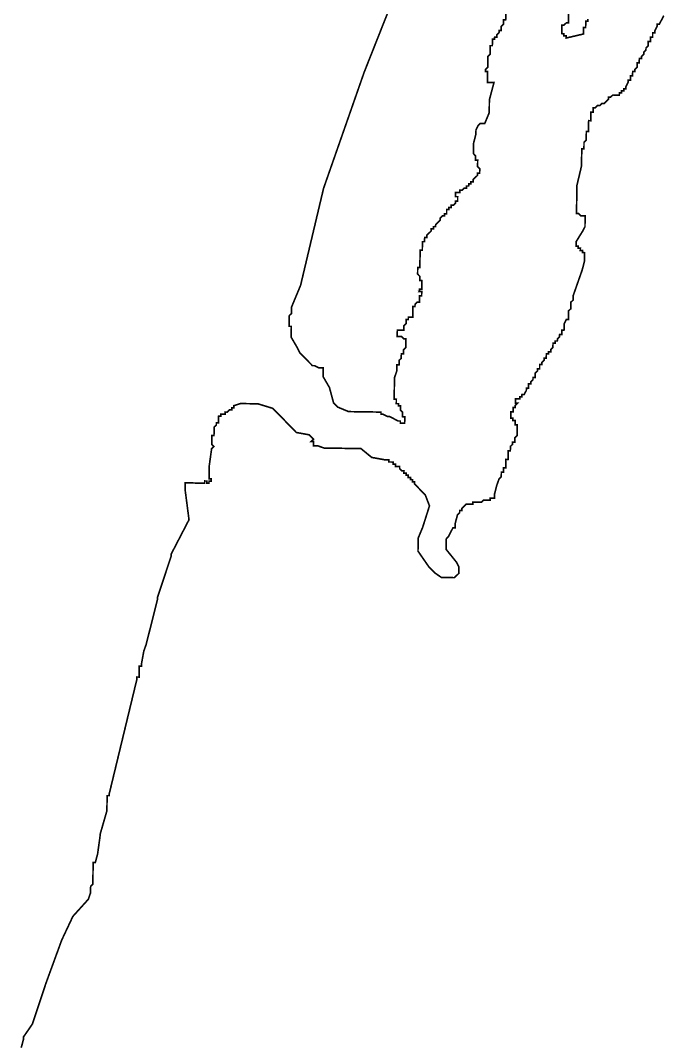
# Model space of a CAD drawing. Header units: metres. Extents: x 257673 to 289848, y 2129691 to 2228029.
# Drawn here: x 262316 to 263495, y 2222424 to 2224293 of the extents above; entities that cross this region are included whole.
import ezdxf

# ---------------------------------------------------------------- set-up
doc = ezdxf.new("R2010")
doc.units = ezdxf.units.M
doc.header["$MEASUREMENT"] = 0
doc.layers.add('HAZARDS LINE', color=1, linetype='Continuous')

msp = doc.modelspace()

# ---------------------------------------------------------------- linework, layer by layer
at = {"layer": 'HAZARDS LINE', "lineweight": 18}
for points in [[(263204.3, 2224305.4, 2.97, 2.97, 0), (263204.1, 2224293.5, 2.97, 2.97, 0), (263200.2, 2224293.6, 2.97, 2.97, 0), (263200, 2224285.7, 2.97, 2.97, 0), (263196, 2224281.8, 2.97, 2.97, 0), (263195.9, 2224273.9, 2.97, 2.97, 0), (263192, 2224273.9, 2.97, 2.97, 0), (263191.9, 2224269.9, 2.97, 2.97, 0), (263187.9, 2224266, 2.97, 2.97, 0), (263187.8, 2224262.1, 2.97, 2.97, 0), (263183.9, 2224262.1, 2.97, 2.97, 0), (263183.8, 2224258.2, 2.97, 2.97, 0), (263179.8, 2224258.2, 2.97, 2.97, 0), (263179.7, 2224246.4, 2.97, 2.97, 0), (263175.7, 2224246.4, 2.97, 2.97, 0), (263175.5, 2224230.6, 2.97, 2.97, 0), (263171.5, 2224226.7, 2.97, 2.97, 0), (263171.2, 2224206.9, 2.97, 2.97, 0), (263167.2, 2224203, 2.97, 2.97, 0), (263167.1, 2224199, 2.97, 2.97, 0), (263171.1, 2224199, 2.97, 2.97, 0), (263170.8, 2224179.2, 2.97, 2.97, 0), (263182.7, 2224179, 2.97, 2.97, 0), (263174.3, 2224147.4, 2.97, 2.97, 0), (263174, 2224123.7, 2.97, 2.97, 0), (263165.8, 2224104, 2.97, 2.97, 0), (263157.8, 2224104.1, 2.97, 2.97, 0), (263153.8, 2224100.2, 2.97, 2.97, 0), (263149.8, 2224092.3, 2.97, 2.97, 0), (263149.6, 2224084.4, 2.97, 2.97, 0), (263145.5, 2224068.6, 2.97, 2.97, 0), (263145.2, 2224048.8, 2.97, 2.97, 0), (263149.1, 2224044.8, 2.97, 2.97, 0), (263149, 2224036.9, 2.97, 2.97, 0), (263152.9, 2224036.9, 2.97, 2.97, 0), (263152.7, 2224025, 2.97, 2.97, 0), (263156.6, 2224021, 2.97, 2.97, 0), (263156.5, 2224013, 2.97, 2.97, 0), (263152.6, 2224013.1, 2.97, 2.97, 0), (263152.5, 2224009.1, 2.97, 2.97, 0), (263148.5, 2224005.2, 2.97, 2.97, 0), (263144.5, 2224001.3, 2.97, 2.97, 0), (263144.4, 2223997.4, 2.97, 2.97, 0), (263140.5, 2223997.4, 2.97, 2.97, 0), (263140.4, 2223993.5, 2.97, 2.97, 0), (263136.5, 2223993.5, 2.97, 2.97, 0), (263136.4, 2223989.6, 2.97, 2.97, 0), (263132.4, 2223989.6, 2.97, 2.97, 0), (263132.4, 2223985.7, 2.97, 2.97, 0), (263128.4, 2223985.7, 2.97, 2.97, 0), (263124.4, 2223981.8, 2.97, 2.97, 0), (263120.4, 2223981.9, 2.97, 2.97, 0), (263120.4, 2223977.9, 2.97, 2.97, 0), (263112.5, 2223978, 2.97, 2.97, 0), (263112.4, 2223970.1, 2.97, 2.97, 0), (263116.3, 2223970.1, 2.97, 2.97, 0), (263116.2, 2223962.1, 2.97, 2.97, 0), (263112.2, 2223962.2, 2.97, 2.97, 0), (263112.2, 2223958.2, 2.97, 2.97, 0), (263108.2, 2223954.3, 2.97, 2.97, 0), (263104.2, 2223954.4, 2.97, 2.97, 0), (263104.2, 2223950.4, 2.97, 2.97, 0), (263100.2, 2223950.5, 2.97, 2.97, 0), (263100.1, 2223946.5, 2.97, 2.97, 0), (263096.2, 2223946.6, 2.97, 2.97, 0), (263096.1, 2223938.7, 2.97, 2.97, 0), (263092.1, 2223938.7, 2.97, 2.97, 0), (263092.1, 2223934.8, 2.97, 2.97, 0), (263088.1, 2223934.8, 2.97, 2.97, 0), (263084.1, 2223930.9, 2.97, 2.97, 0), (263084, 2223927, 2.97, 2.97, 0), (263076, 2223919.1, 2.97, 2.97, 0), (263075.9, 2223915.2, 2.97, 2.97, 0), (263072, 2223915.2, 2.97, 2.97, 0), (263071.9, 2223911.3, 2.97, 2.97, 0), (263068, 2223911.3, 2.97, 2.97, 0), (263067.9, 2223907.4, 2.97, 2.97, 0), (263063.9, 2223903.5, 2.97, 2.97, 0), (263059.9, 2223899.6, 2.97, 2.97, 0), (263059.8, 2223895.6, 2.97, 2.97, 0), (263055.9, 2223895.7, 2.97, 2.97, 0), (263055.7, 2223887.8, 2.97, 2.97, 0), (263051.8, 2223887.8, 2.97, 2.97, 0), (263051.6, 2223872, 2.97, 2.97, 0), (263047.6, 2223872, 2.97, 2.97, 0), (263047.1, 2223840.4, 2.97, 2.97, 0), (263043.2, 2223840.4, 2.97, 2.97, 0), (263043, 2223828.5, 2.97, 2.97, 0), (263046.9, 2223824.5, 2.97, 2.97, 0), (263046.8, 2223816.6, 2.97, 2.97, 0), (263050.8, 2223816.5, 2.97, 2.97, 0), (263050.5, 2223800.7, 2.97, 2.97, 0), (263046.6, 2223800.8, 2.97, 2.97, 0), (263046.5, 2223796.8, 2.97, 2.97, 0), (263050.5, 2223796.7, 2.97, 2.97, 0), (263050.4, 2223788.8, 2.97, 2.97, 0), (263046.4, 2223788.9, 2.97, 2.97, 0), (263046.2, 2223777, 2.97, 2.97, 0), (263042.3, 2223777.1, 2.97, 2.97, 0), (263038.3, 2223773.2, 2.97, 2.97, 0), (263038.2, 2223769.2, 2.97, 2.97, 0), (263034.2, 2223769.3, 2.97, 2.97, 0), (263034, 2223749.5, 2.97, 2.97, 0), (263026, 2223749.6, 2.97, 2.97, 0), (263026, 2223745.6, 2.97, 2.97, 0), (263022, 2223745.7, 2.97, 2.97, 0), (263021.9, 2223737.8, 2.97, 2.97, 0), (263017.9, 2223733.8, 2.97, 2.97, 0), (263017.8, 2223725.9, 2.97, 2.97, 0), (263005.9, 2223726.1, 2.97, 2.97, 0), (263005.7, 2223714.2, 2.97, 2.97, 0), (263013.7, 2223714.1, 2.97, 2.97, 0), (263017.6, 2223710.1, 2.97, 2.97, 0), (263021.5, 2223710, 2.97, 2.97, 0), (263021.3, 2223694.2, 2.97, 2.97, 0), (263017.3, 2223690.3, 2.97, 2.97, 0), (263017.2, 2223682.4, 2.97, 2.97, 0), (263013.2, 2223682.4, 2.97, 2.97, 0), (263013.1, 2223674.5, 2.97, 2.97, 0), (263009.1, 2223670.6, 2.97, 2.97, 0), (263009, 2223662.7, 2.97, 2.97, 0), (263005, 2223662.7, 2.97, 2.97, 0), (263004.8, 2223650.9, 2.97, 2.97, 0), (263000.7, 2223639, 2.97, 2.97, 0), (263000.1, 2223599.5, 2.97, 2.97, 0), (263004.1, 2223599.4, 2.97, 2.97, 0), (263004, 2223591.5, 2.97, 2.97, 0), (263007.9, 2223591.4, 2.97, 2.97, 0), (263007.9, 2223587.5, 2.97, 2.97, 0), (263011.8, 2223587.4, 2.97, 2.97, 0), (263011.7, 2223579.5, 2.97, 2.97, 0), (263015.6, 2223575.5, 2.97, 2.97, 0), (263015.5, 2223567.6, 2.97, 2.97, 0), (263019.5, 2223567.5, 2.97, 2.97, 0), (263019.3, 2223555.6, 2.97, 2.97, 0), (263011.4, 2223555.7, 2.97, 2.97, 0), (263011.4, 2223559.7, 2.97, 2.97, 0), (263007.5, 2223559.7, 2.97, 2.97, 0), (262999.6, 2223563.8, 2.97, 2.97, 0), (262991.8, 2223567.9, 2.97, 2.97, 0), (262987.8, 2223567.9, 2.97, 2.97, 0), (262979.9, 2223572, 2.97, 2.97, 0), (262976, 2223572.1, 2.97, 2.97, 0), (262976, 2223576, 2.97, 2.97, 0), (262916.7, 2223576.9, 2.97, 2.97, 0), (262897, 2223585.1, 2.97, 2.97, 0), (262889.2, 2223593.1, 2.97, 2.97, 0), (262881.7, 2223621, 2.97, 2.97, 0), (262870.1, 2223640.9, 2.97, 2.97, 0), (262870.3, 2223656.8, 2.97, 2.97, 0), (262862.4, 2223656.9, 2.97, 2.97, 0), (262854.5, 2223660.9, 2.97, 2.97, 0), (262850.6, 2223661, 2.97, 2.97, 0), (262842.7, 2223669, 2.97, 2.97, 0), (262838.8, 2223673.1, 2.97, 2.97, 0), (262831, 2223681.1, 2.97, 2.97, 0), (262827.1, 2223685.1, 2.97, 2.97, 0), (262823.3, 2223693.1, 2.97, 2.97, 0), (262811.7, 2223713, 2.97, 2.97, 0), (262812, 2223732.8, 2.97, 2.97, 0), (262808, 2223732.9, 2.97, 2.97, 0), (262808.3, 2223752.7, 2.97, 2.97, 0), (262812.3, 2223756.6, 2.97, 2.97, 0), (262812.5, 2223768.5, 2.97, 2.97, 0), (262828.9, 2223807.8, 2.97, 2.97, 0), (262871, 2223985.5, 2.97, 2.97, 0), (262945.4, 2224198.2, 2.97, 2.97, 0), (263023.4, 2224395.1, 2.97, 2.97, 0)], [(263354.6, 2224295.3, 2.97, 2.97, 0), (263354.5, 2224291.4, 2.97, 2.97, 0), (263350.6, 2224291.4, 2.97, 2.97, 0), (263350.4, 2224279.6, 2.97, 2.97, 0), (263346.5, 2224279.6, 2.97, 2.97, 0), (263346.3, 2224267.7, 2.97, 2.97, 0), (263314.5, 2224260.3, 2.97, 2.97, 0), (263314.6, 2224264.2, 2.97, 2.97, 0), (263310.6, 2224264.3, 2.97, 2.97, 0), (263310.7, 2224268.2, 2.97, 2.97, 0), (263306.7, 2224268.3, 2.97, 2.97, 0), (263306.9, 2224284.1, 2.97, 2.97, 0), (263310.9, 2224284.1, 2.97, 2.97, 0), (263314.9, 2224288, 2.97, 2.97, 0), (263318.9, 2224287.9, 2.97, 2.97, 0), (263319.3, 2224315.6, 2.97, 2.97, 0)], [(262317.9, 2222413.2, 2.97, 2.97, 0), (262322.1, 2222429, 2.97, 2.97, 0), (262322.1, 2222433, 2.97, 2.97, 0), (262338.3, 2222456.5, 2.97, 2.97, 0), (262363.2, 2222531.4, 2.97, 2.97, 0), (262392, 2222610.2, 2.97, 2.97, 0), (262412.4, 2222653.5, 2.97, 2.97, 0), (262440.6, 2222684.7, 2.97, 2.97, 0), (262444.7, 2222696.6, 2.97, 2.97, 0), (262444.8, 2222700.5, 2.97, 2.97, 0), (262444.8, 2222704.5, 2.97, 2.97, 0), (262444.9, 2222708.4, 2.97, 2.97, 0), (262448.9, 2222712.3, 2.97, 2.97, 0), (262449, 2222716.3, 2.97, 2.97, 0), (262449, 2222720.3, 2.97, 2.97, 0), (262449.1, 2222724.2, 2.97, 2.97, 0), (262449.1, 2222728.2, 2.97, 2.97, 0), (262449.2, 2222732.1, 2.97, 2.97, 0), (262449.2, 2222736.1, 2.97, 2.97, 0), (262449.3, 2222740.1, 2.97, 2.97, 0), (262449.4, 2222744, 2.97, 2.97, 0), (262449.4, 2222748, 2.97, 2.97, 0), (262449.5, 2222751.9, 2.97, 2.97, 0), (262453.4, 2222751.9, 2.97, 2.97, 0), (262457.6, 2222767.7, 2.97, 2.97, 0), (262462, 2222799.3, 2.97, 2.97, 0), (262462.1, 2222803.2, 2.97, 2.97, 0), (262474.6, 2222846.6, 2.97, 2.97, 0), (262474.9, 2222866.4, 2.97, 2.97, 0), (262474.9, 2222870.4, 2.97, 2.97, 0), (262475, 2222874.3, 2.97, 2.97, 0), (262478.9, 2222874.3, 2.97, 2.97, 0), (262479, 2222878.2, 2.97, 2.97, 0), (262529.5, 2223087.4, 2.97, 2.97, 0), (262529.6, 2223091.4, 2.97, 2.97, 0), (262533.5, 2223091.3, 2.97, 2.97, 0), (262533.6, 2223095.3, 2.97, 2.97, 0), (262533.6, 2223099.2, 2.97, 2.97, 0), (262533.7, 2223103.2, 2.97, 2.97, 0), (262533.8, 2223107.2, 2.97, 2.97, 0), (262533.8, 2223111.1, 2.97, 2.97, 0), (262537.8, 2223111.1, 2.97, 2.97, 0), (262537.8, 2223115, 2.97, 2.97, 0), (262542.1, 2223138.7, 2.97, 2.97, 0), (262546.3, 2223150.5, 2.97, 2.97, 0), (262567.2, 2223233.4, 2.97, 2.97, 0), (262567.3, 2223237.4, 2.97, 2.97, 0), (262592.1, 2223312.2, 2.97, 2.97, 0), (262592.2, 2223316.2, 2.97, 2.97, 0), (262624.8, 2223379.1, 2.97, 2.97, 0), (262617.6, 2223434.6, 2.97, 2.97, 0), (262617.8, 2223446.5, 2.97, 2.97, 0), (262621.8, 2223446.5, 2.97, 2.97, 0), (262625.7, 2223446.4, 2.97, 2.97, 0), (262629.7, 2223446.4, 2.97, 2.97, 0), (262633.7, 2223446.3, 2.97, 2.97, 0), (262637.6, 2223446.2, 2.97, 2.97, 0), (262641.6, 2223446.2, 2.97, 2.97, 0), (262645.5, 2223446.1, 2.97, 2.97, 0), (262649.5, 2223446.1, 2.97, 2.97, 0), (262653.4, 2223446, 2.97, 2.97, 0), (262653.5, 2223450, 2.97, 2.97, 0), (262657.5, 2223449.9, 2.97, 2.97, 0), (262657.4, 2223446, 2.97, 2.97, 0), (262661.4, 2223445.9, 2.97, 2.97, 0), (262661.4, 2223449.9, 2.97, 2.97, 0), (262665.4, 2223449.8, 2.97, 2.97, 0), (262665.4, 2223453.8, 2.97, 2.97, 0), (262661.5, 2223453.8, 2.97, 2.97, 0), (262661.8, 2223477.6, 2.97, 2.97, 0), (262666.2, 2223509.2, 2.97, 2.97, 0), (262670.2, 2223513.1, 2.97, 2.97, 0), (262666.3, 2223517.1, 2.97, 2.97, 0), (262666.4, 2223521.1, 2.97, 2.97, 0), (262666.5, 2223525, 2.97, 2.97, 0), (262666.5, 2223529, 2.97, 2.97, 0), (262666.6, 2223533, 2.97, 2.97, 0), (262670.5, 2223532.9, 2.97, 2.97, 0), (262670.6, 2223536.9, 2.97, 2.97, 0), (262670.7, 2223544.8, 2.97, 2.97, 0), (262670.8, 2223548.7, 2.97, 2.97, 0), (262674.8, 2223552.6, 2.97, 2.97, 0), (262674.8, 2223556.6, 2.97, 2.97, 0), (262678.8, 2223556.5, 2.97, 2.97, 0), (262678.8, 2223560.5, 2.97, 2.97, 0), (262678.9, 2223564.5, 2.97, 2.97, 0), (262679, 2223568.4, 2.97, 2.97, 0), (262682.9, 2223568.4, 2.97, 2.97, 0), (262683, 2223572.3, 2.97, 2.97, 0), (262686.9, 2223572.3, 2.97, 2.97, 0), (262690.9, 2223572.2, 2.97, 2.97, 0), (262690.9, 2223576.2, 2.97, 2.97, 0), (262694.9, 2223576.1, 2.97, 2.97, 0), (262698.9, 2223580, 2.97, 2.97, 0), (262702.9, 2223580, 2.97, 2.97, 0), (262702.9, 2223583.9, 2.97, 2.97, 0), (262706.9, 2223583.9, 2.97, 2.97, 0), (262707, 2223587.8, 2.97, 2.97, 0), (262718.9, 2223591.6, 2.97, 2.97, 0), (262734.7, 2223591.4, 2.97, 2.97, 0), (262750.6, 2223591.2, 2.97, 2.97, 0), (262778.2, 2223582.8, 2.97, 2.97, 0), (262797.7, 2223562.8, 2.97, 2.97, 0), (262821.1, 2223538.7, 2.97, 2.97, 0), (262844.8, 2223534.4, 2.97, 2.97, 0), (262852.6, 2223526.3, 2.97, 2.97, 0), (262848.6, 2223522.4, 2.97, 2.97, 0), (262852.5, 2223522.4, 2.97, 2.97, 0), (262852.5, 2223518.4, 2.97, 2.97, 0), (262852.4, 2223514.4, 2.97, 2.97, 0), (262856.4, 2223514.4, 2.97, 2.97, 0), (262860.3, 2223514.3, 2.97, 2.97, 0), (262872.1, 2223510.2, 2.97, 2.97, 0), (262876.1, 2223510.1, 2.97, 2.97, 0), (262880.1, 2223510.1, 2.97, 2.97, 0), (262884, 2223510, 2.97, 2.97, 0), (262888, 2223510, 2.97, 2.97, 0), (262891.9, 2223509.9, 2.97, 2.97, 0), (262895.9, 2223509.9, 2.97, 2.97, 0), (262907.8, 2223509.7, 2.97, 2.97, 0), (262939.4, 2223509.2, 2.97, 2.97, 0), (262959, 2223493.1, 2.97, 2.97, 0), (262982.7, 2223488.8, 2.97, 2.97, 0), (262986.7, 2223488.8, 2.97, 2.97, 0), (262990.6, 2223488.7, 2.97, 2.97, 0), (262990.6, 2223484.7, 2.97, 2.97, 0), (262994.5, 2223484.7, 2.97, 2.97, 0), (262998.5, 2223484.6, 2.97, 2.97, 0), (262998.4, 2223480.7, 2.97, 2.97, 0), (263002.4, 2223480.6, 2.97, 2.97, 0), (263002.3, 2223476.7, 2.97, 2.97, 0), (263006.3, 2223476.6, 2.97, 2.97, 0), (263010.2, 2223476.5, 2.97, 2.97, 0), (263010.2, 2223472.6, 2.97, 2.97, 0), (263014.1, 2223468.6, 2.97, 2.97, 0), (263018.1, 2223468.5, 2.97, 2.97, 0), (263018, 2223464.5, 2.97, 2.97, 0), (263022, 2223464.5, 2.97, 2.97, 0), (263021.9, 2223460.5, 2.97, 2.97, 0), (263025.9, 2223460.5, 2.97, 2.97, 0), (263025.8, 2223456.5, 2.97, 2.97, 0), (263029.8, 2223456.5, 2.97, 2.97, 0), (263029.7, 2223452.5, 2.97, 2.97, 0), (263033.7, 2223452.4, 2.97, 2.97, 0), (263033.6, 2223448.5, 2.97, 2.97, 0), (263037.6, 2223448.4, 2.97, 2.97, 0), (263037.5, 2223444.5, 2.97, 2.97, 0), (263057, 2223424.4, 2.97, 2.97, 0), (263064.7, 2223404.5, 2.97, 2.97, 0), (263052.2, 2223365.1, 2.97, 2.97, 0), (263044, 2223345.4, 2.97, 2.97, 0), (263043.7, 2223321.6, 2.97, 2.97, 0), (263063.1, 2223293.6, 2.97, 2.97, 0), (263074.8, 2223281.6, 2.97, 2.97, 0), (263086.5, 2223273.5, 2.97, 2.97, 0), (263098.4, 2223273.3, 2.97, 2.97, 0), (263110.3, 2223273.1, 2.97, 2.97, 0), (263118.3, 2223280.9, 2.97, 2.97, 0), (263118.5, 2223292.8, 2.97, 2.97, 0), (263114.6, 2223300.8, 2.97, 2.97, 0), (263095.2, 2223324.8, 2.97, 2.97, 0), (263095.5, 2223344.6, 2.97, 2.97, 0), (263099.5, 2223348.5, 2.97, 2.97, 0), (263103.6, 2223356.4, 2.97, 2.97, 0), (263107.6, 2223364.3, 2.97, 2.97, 0), (263111.6, 2223364.2, 2.97, 2.97, 0), (263111.6, 2223368.2, 2.97, 2.97, 0), (263111.7, 2223372.1, 2.97, 2.97, 0), (263115.9, 2223387.9, 2.97, 2.97, 0), (263119.9, 2223391.8, 2.97, 2.97, 0), (263120, 2223395.8, 2.97, 2.97, 0), (263123.9, 2223395.7, 2.97, 2.97, 0), (263124, 2223399.7, 2.97, 2.97, 0), (263128, 2223403.6, 2.97, 2.97, 0), (263132, 2223407.5, 2.97, 2.97, 0), (263136, 2223407.4, 2.97, 2.97, 0), (263139.9, 2223407.4, 2.97, 2.97, 0), (263143.9, 2223407.3, 2.97, 2.97, 0), (263143.9, 2223411.3, 2.97, 2.97, 0), (263147.9, 2223411.2, 2.97, 2.97, 0), (263151.9, 2223411.1, 2.97, 2.97, 0), (263155.8, 2223411.1, 2.97, 2.97, 0), (263159.8, 2223411, 2.97, 2.97, 0), (263163.8, 2223414.9, 2.97, 2.97, 0), (263167.8, 2223414.9, 2.97, 2.97, 0), (263171.7, 2223414.8, 2.97, 2.97, 0), (263175.7, 2223414.8, 2.97, 2.97, 0), (263175.7, 2223418.7, 2.97, 2.97, 0), (263179.7, 2223418.7, 2.97, 2.97, 0), (263183.6, 2223418.6, 2.97, 2.97, 0), (263183.7, 2223422.6, 2.97, 2.97, 0), (263183.8, 2223426.5, 2.97, 2.97, 0), (263187.9, 2223442.3, 2.97, 2.97, 0), (263192.1, 2223454.1, 2.97, 2.97, 0), (263196.1, 2223458, 2.97, 2.97, 0), (263196.1, 2223462, 2.97, 2.97, 0), (263196.2, 2223466, 2.97, 2.97, 0), (263200.2, 2223465.9, 2.97, 2.97, 0), (263200.2, 2223469.9, 2.97, 2.97, 0), (263200.3, 2223473.8, 2.97, 2.97, 0), (263204.2, 2223473.8, 2.97, 2.97, 0), (263204.3, 2223477.7, 2.97, 2.97, 0), (263204.3, 2223481.7, 2.97, 2.97, 0), (263204.4, 2223485.6, 2.97, 2.97, 0), (263204.5, 2223489.6, 2.97, 2.97, 0), (263208.4, 2223489.5, 2.97, 2.97, 0), (263208.5, 2223493.5, 2.97, 2.97, 0), (263208.5, 2223497.5, 2.97, 2.97, 0), (263208.6, 2223501.4, 2.97, 2.97, 0), (263208.6, 2223505.4, 2.97, 2.97, 0), (263212.6, 2223505.3, 2.97, 2.97, 0), (263212.7, 2223509.3, 2.97, 2.97, 0), (263212.7, 2223513.2, 2.97, 2.97, 0), (263216.7, 2223517.1, 2.97, 2.97, 0), (263216.8, 2223521.1, 2.97, 2.97, 0), (263220.7, 2223521, 2.97, 2.97, 0), (263220.8, 2223525, 2.97, 2.97, 0), (263220.9, 2223529, 2.97, 2.97, 0), (263224.9, 2223532.9, 2.97, 2.97, 0), (263224.9, 2223536.8, 2.97, 2.97, 0), (263225, 2223540.8, 2.97, 2.97, 0), (263225, 2223544.7, 2.97, 2.97, 0), (263225.1, 2223548.7, 2.97, 2.97, 0), (263225.2, 2223552.7, 2.97, 2.97, 0), (263221.2, 2223552.7, 2.97, 2.97, 0), (263221.3, 2223556.7, 2.97, 2.97, 0), (263221.3, 2223560.6, 2.97, 2.97, 0), (263217.4, 2223560.7, 2.97, 2.97, 0), (263217.4, 2223564.7, 2.97, 2.97, 0), (263213.5, 2223564.7, 2.97, 2.97, 0), (263213.5, 2223568.7, 2.97, 2.97, 0), (263213.6, 2223572.6, 2.97, 2.97, 0), (263213.6, 2223576.6, 2.97, 2.97, 0), (263217.6, 2223576.5, 2.97, 2.97, 0), (263217.6, 2223580.5, 2.97, 2.97, 0), (263217.7, 2223584.5, 2.97, 2.97, 0), (263221.7, 2223584.4, 2.97, 2.97, 0), (263221.7, 2223588.4, 2.97, 2.97, 0), (263225.7, 2223592.3, 2.97, 2.97, 0), (263221.8, 2223592.3, 2.97, 2.97, 0), (263221.8, 2223596.3, 2.97, 2.97, 0), (263221.9, 2223600.2, 2.97, 2.97, 0), (263225.8, 2223600.2, 2.97, 2.97, 0), (263229.8, 2223600.1, 2.97, 2.97, 0), (263229.9, 2223604.1, 2.97, 2.97, 0), (263233.8, 2223604, 2.97, 2.97, 0), (263233.9, 2223608, 2.97, 2.97, 0), (263237.8, 2223607.9, 2.97, 2.97, 0), (263241.9, 2223615.8, 2.97, 2.97, 0), (263242, 2223619.7, 2.97, 2.97, 0), (263245.9, 2223619.7, 2.97, 2.97, 0), (263246, 2223623.7, 2.97, 2.97, 0), (263246, 2223627.6, 2.97, 2.97, 0), (263250, 2223627.6, 2.97, 2.97, 0), (263250.1, 2223631.5, 2.97, 2.97, 0), (263254.1, 2223635.4, 2.97, 2.97, 0), (263254.1, 2223639.4, 2.97, 2.97, 0), (263258.1, 2223639.3, 2.97, 2.97, 0), (263258.1, 2223643.3, 2.97, 2.97, 0), (263258.2, 2223647.2, 2.97, 2.97, 0), (263262.2, 2223651.1, 2.97, 2.97, 0), (263262.3, 2223655.1, 2.97, 2.97, 0), (263266.2, 2223655, 2.97, 2.97, 0), (263266.3, 2223659, 2.97, 2.97, 0), (263266.3, 2223663, 2.97, 2.97, 0), (263270.3, 2223662.9, 2.97, 2.97, 0), (263270.4, 2223666.9, 2.97, 2.97, 0), (263274.4, 2223670.8, 2.97, 2.97, 0), (263274.4, 2223674.7, 2.97, 2.97, 0), (263278.4, 2223674.7, 2.97, 2.97, 0), (263278.4, 2223678.6, 2.97, 2.97, 0), (263278.5, 2223682.6, 2.97, 2.97, 0), (263282.5, 2223682.5, 2.97, 2.97, 0), (263282.5, 2223686.5, 2.97, 2.97, 0), (263286.5, 2223686.4, 2.97, 2.97, 0), (263286.5, 2223690.4, 2.97, 2.97, 0), (263290.5, 2223694.3, 2.97, 2.97, 0), (263290.6, 2223698.3, 2.97, 2.97, 0), (263290.7, 2223702.2, 2.97, 2.97, 0), (263294.6, 2223702.2, 2.97, 2.97, 0), (263294.7, 2223706.1, 2.97, 2.97, 0), (263298.6, 2223706.1, 2.97, 2.97, 0), (263298.7, 2223710, 2.97, 2.97, 0), (263302.7, 2223713.9, 2.97, 2.97, 0), (263302.8, 2223717.9, 2.97, 2.97, 0), (263306.7, 2223717.8, 2.97, 2.97, 0), (263306.8, 2223721.8, 2.97, 2.97, 0), (263306.8, 2223725.7, 2.97, 2.97, 0), (263310.8, 2223725.7, 2.97, 2.97, 0), (263310.9, 2223729.6, 2.97, 2.97, 0), (263310.9, 2223733.6, 2.97, 2.97, 0), (263311, 2223737.6, 2.97, 2.97, 0), (263315, 2223745.4, 2.97, 2.97, 0), (263319, 2223745.4, 2.97, 2.97, 0), (263319.1, 2223749.3, 2.97, 2.97, 0), (263319.1, 2223753.3, 2.97, 2.97, 0), (263319.2, 2223757.2, 2.97, 2.97, 0), (263319.2, 2223761.2, 2.97, 2.97, 0), (263323.2, 2223765.1, 2.97, 2.97, 0), (263323.3, 2223769.1, 2.97, 2.97, 0), (263323.4, 2223773, 2.97, 2.97, 0), (263323.4, 2223777, 2.97, 2.97, 0), (263327.4, 2223780.9, 2.97, 2.97, 0), (263327.5, 2223784.9, 2.97, 2.97, 0), (263327.5, 2223788.8, 2.97, 2.97, 0), (263344.1, 2223836.1, 2.97, 2.97, 0), (263348.2, 2223851.9, 2.97, 2.97, 0), (263348.4, 2223859.8, 2.97, 2.97, 0), (263348.4, 2223863.8, 2.97, 2.97, 0), (263348.5, 2223867.7, 2.97, 2.97, 0), (263344.5, 2223867.8, 2.97, 2.97, 0), (263344.6, 2223871.7, 2.97, 2.97, 0), (263340.6, 2223871.8, 2.97, 2.97, 0), (263340.7, 2223875.7, 2.97, 2.97, 0), (263336.7, 2223875.8, 2.97, 2.97, 0), (263336.8, 2223879.8, 2.97, 2.97, 0), (263332.8, 2223879.8, 2.97, 2.97, 0), (263332.9, 2223883.8, 2.97, 2.97, 0), (263332.9, 2223887.7, 2.97, 2.97, 0), (263345.1, 2223907.4, 2.97, 2.97, 0), (263349.2, 2223915.2, 2.97, 2.97, 0), (263349.2, 2223919.2, 2.97, 2.97, 0), (263349.3, 2223923.1, 2.97, 2.97, 0), (263349.3, 2223927.1, 2.97, 2.97, 0), (263349.4, 2223931.1, 2.97, 2.97, 0), (263349.4, 2223935, 2.97, 2.97, 0), (263345.5, 2223935.1, 2.97, 2.97, 0), (263341.5, 2223935.1, 2.97, 2.97, 0), (263337.6, 2223939.2, 2.97, 2.97, 0), (263333.7, 2223939.2, 2.97, 2.97, 0), (263334.3, 2223986.7, 2.97, 2.97, 0), (263334.4, 2223990.7, 2.97, 2.97, 0), (263342.8, 2224026.2, 2.97, 2.97, 0), (263343.1, 2224046, 2.97, 2.97, 0), (263343.2, 2224050, 2.97, 2.97, 0), (263343.2, 2224053.9, 2.97, 2.97, 0), (263343.3, 2224057.9, 2.97, 2.97, 0), (263347.2, 2224057.8, 2.97, 2.97, 0), (263347.3, 2224061.8, 2.97, 2.97, 0), (263347.4, 2224065.7, 2.97, 2.97, 0), (263347.4, 2224069.7, 2.97, 2.97, 0), (263351.4, 2224073.6, 2.97, 2.97, 0), (263351.5, 2224077.6, 2.97, 2.97, 0), (263351.5, 2224081.5, 2.97, 2.97, 0), (263351.6, 2224085.5, 2.97, 2.97, 0), (263351.6, 2224089.4, 2.97, 2.97, 0), (263355.6, 2224089.4, 2.97, 2.97, 0), (263355.7, 2224093.3, 2.97, 2.97, 0), (263355.7, 2224097.3, 2.97, 2.97, 0), (263355.8, 2224101.3, 2.97, 2.97, 0), (263355.8, 2224105.2, 2.97, 2.97, 0), (263355.9, 2224109.2, 2.97, 2.97, 0), (263359.9, 2224109.1, 2.97, 2.97, 0), (263359.9, 2224113.1, 2.97, 2.97, 0), (263360, 2224117, 2.97, 2.97, 0), (263360, 2224121, 2.97, 2.97, 0), (263360.1, 2224125, 2.97, 2.97, 0), (263364, 2224124.9, 2.97, 2.97, 0), (263364.1, 2224128.9, 2.97, 2.97, 0), (263364.2, 2224132.8, 2.97, 2.97, 0), (263368.1, 2224132.8, 2.97, 2.97, 0), (263372.1, 2224136.7, 2.97, 2.97, 0), (263376.1, 2224136.6, 2.97, 2.97, 0), (263380.1, 2224140.5, 2.97, 2.97, 0), (263384.1, 2224140.5, 2.97, 2.97, 0), (263388.1, 2224144.4, 2.97, 2.97, 0), (263392.1, 2224148.3, 2.97, 2.97, 0), (263392.1, 2224152.2, 2.97, 2.97, 0), (263396.1, 2224152.2, 2.97, 2.97, 0), (263400.1, 2224156.1, 2.97, 2.97, 0), (263404.1, 2224156, 2.97, 2.97, 0), (263408, 2224156, 2.97, 2.97, 0), (263412, 2224155.9, 2.97, 2.97, 0), (263412.1, 2224159.9, 2.97, 2.97, 0), (263416, 2224159.8, 2.97, 2.97, 0), (263416.1, 2224163.8, 2.97, 2.97, 0), (263420, 2224163.7, 2.97, 2.97, 0), (263420.1, 2224167.7, 2.97, 2.97, 0), (263424, 2224167.6, 2.97, 2.97, 0), (263424.1, 2224171.6, 2.97, 2.97, 0), (263428.2, 2224179.4, 2.97, 2.97, 0), (263428.2, 2224183.4, 2.97, 2.97, 0), (263432.2, 2224183.3, 2.97, 2.97, 0), (263432.2, 2224187.3, 2.97, 2.97, 0), (263432.3, 2224191.3, 2.97, 2.97, 0), (263436.3, 2224191.2, 2.97, 2.97, 0), (263436.3, 2224195.2, 2.97, 2.97, 0), (263436.4, 2224199.1, 2.97, 2.97, 0), (263440.3, 2224199.1, 2.97, 2.97, 0), (263440.4, 2224203, 2.97, 2.97, 0), (263444.4, 2224206.9, 2.97, 2.97, 0), (263444.5, 2224210.9, 2.97, 2.97, 0), (263444.5, 2224214.8, 2.97, 2.97, 0), (263448.5, 2224214.8, 2.97, 2.97, 0), (263448.5, 2224218.7, 2.97, 2.97, 0), (263448.6, 2224222.7, 2.97, 2.97, 0), (263452.6, 2224222.6, 2.97, 2.97, 0), (263452.6, 2224226.6, 2.97, 2.97, 0), (263456.6, 2224230.5, 2.97, 2.97, 0), (263456.7, 2224234.5, 2.97, 2.97, 0), (263460.7, 2224238.4, 2.97, 2.97, 0), (263460.8, 2224242.3, 2.97, 2.97, 0), (263464.8, 2224246.2, 2.97, 2.97, 0), (263464.8, 2224250.2, 2.97, 2.97, 0), (263464.9, 2224254.2, 2.97, 2.97, 0), (263468.8, 2224254.1, 2.97, 2.97, 0), (263468.9, 2224258.1, 2.97, 2.97, 0), (263469, 2224262, 2.97, 2.97, 0), (263472.9, 2224262, 2.97, 2.97, 0), (263473, 2224265.9, 2.97, 2.97, 0), (263473, 2224269.9, 2.97, 2.97, 0), (263477, 2224269.8, 2.97, 2.97, 0), (263477, 2224273.8, 2.97, 2.97, 0), (263481.1, 2224281.6, 2.97, 2.97, 0), (263481.2, 2224285.6, 2.97, 2.97, 0), (263485.1, 2224285.5, 2.97, 2.97, 0), (263493.3, 2224301.3, 2.97, 2.97, 0)]]:
    msp.add_lwpolyline(points, format="xyseb", dxfattribs=at)
at = {"layer": 'HAZARDS LINE', "lineweight": 18, "const_width": 2.97}
msp.add_lwpolyline([(263042.6, 2223796.9), (263046.5, 2223796.8)], close=True, dxfattribs=at)

doc.saveas('drawing.dxf')
